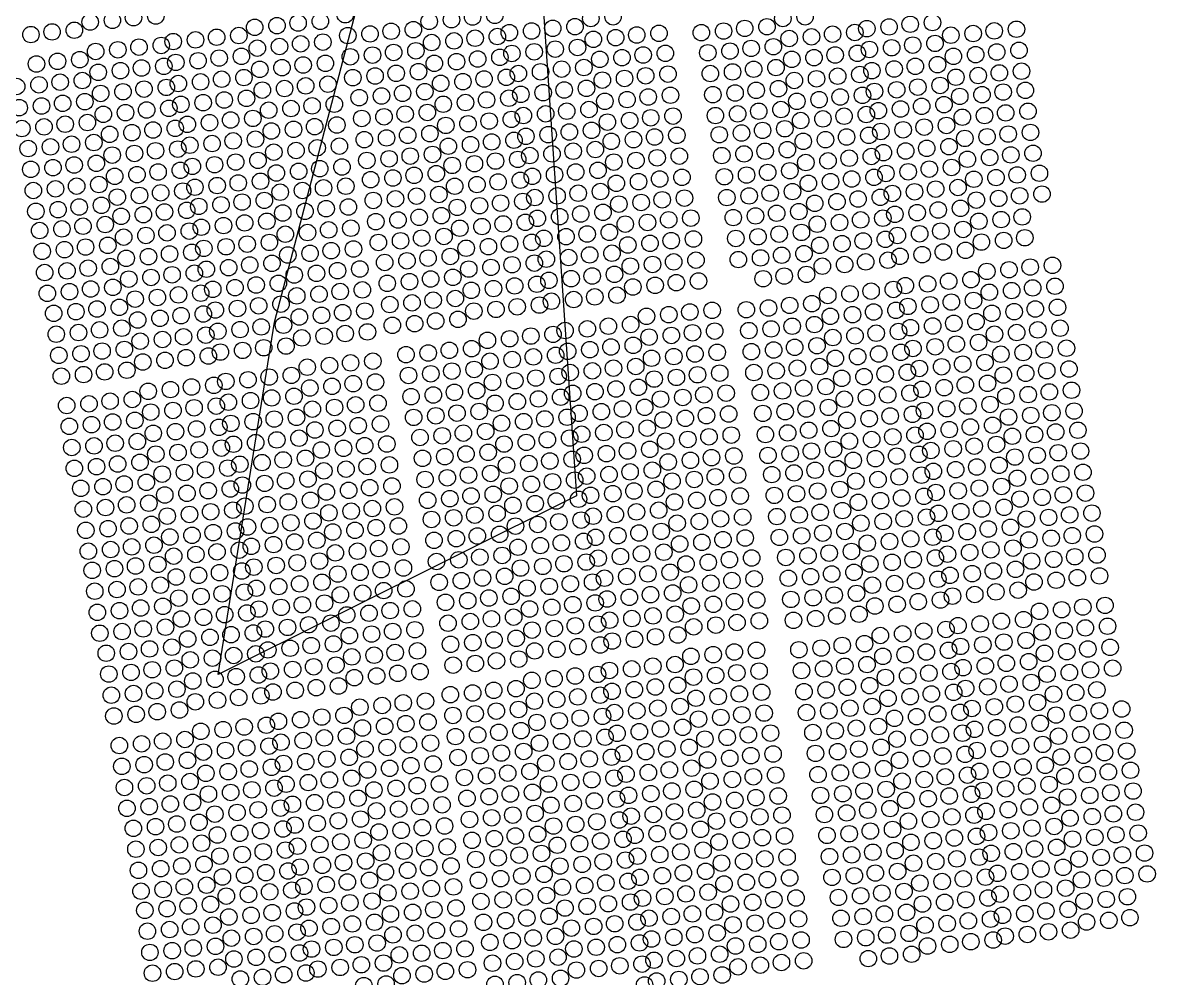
# Model space of a CAD drawing. Header units: inches. Extents: x -133 to 1452, y -237 to 1791.
# Drawn here: x 750.5 to 980.2, y 861.4 to 1055.4 of the extents above; entities that cross this region are included whole.
import ezdxf

# ---------------------------------------------------------------- set-up
doc = ezdxf.new("R2010")
doc.units = ezdxf.units.IN
doc.header["$MEASUREMENT"] = 0

msp = doc.modelspace()

# ---------------------------------------------------------------- linework, layer by layer
for p, q in [((801.54, 994.62), (848.19, 1172.99)), ((848.19, 1172.99), (862.84, 959.38)), ((790.15, 923.06), (801.54, 994.62)), ((862.84, 959.38), (790.15, 923.06))]:
    msp.add_line(p, q)
for centre in [(764.16, 1055.52), (768.67, 1055.86), (772.95, 1056.4), (777.47, 1056.74), (810.85, 1055.66), (815.9, 1056.99), (832.94, 1055.64), (837.46, 1055.98), (841.74, 1056.52), (846.25, 1056.86), (865.73, 1056.24), (870.24, 1056.58), (904.68, 1056.23), (909.19, 1056.57), (935.03, 1055.4), (756.43, 1053.51), (760.94, 1053.85), (797.54, 1054.44), (802.05, 1054.78), (806.34, 1055.32), (820.93, 1053.1), (825.21, 1053.64), (829.73, 1053.97), (849.2, 1053.36), (853.71, 1053.7), (858, 1054.24), (862.51, 1054.57), (879.55, 1053.23), (888.15, 1053.35), (892.66, 1053.68), (896.95, 1054.22), (901.46, 1054.56), (914.77, 1053.05), (919.28, 1053.39), (921.72, 1054.18), (926.23, 1054.52), (930.52, 1055.06), (943.28, 1053.18), (947.56, 1053.72), (952.07, 1054.05), (752.14, 1052.97), (778.58, 1050.76), (781.01, 1051.55), (785.53, 1051.89), (789.81, 1052.43), (794.32, 1052.77), (806.85, 1051.09), (811.37, 1051.43), (816.42, 1052.76), (833.45, 1051.35), (837.97, 1051.69), (842.25, 1052.23), (846.76, 1052.57), (866.24, 1052.01), (870.76, 1052.35), (875.04, 1052.89), (905.97, 1052.17), (910.49, 1052.51), (931.03, 1050.83), (935.55, 1051.17), (938.76, 1052.84), (765.27, 1049.54), (769.78, 1049.88), (774.06, 1050.42), (794.84, 1048.54), (798.06, 1050.21), (802.57, 1050.55), (816.93, 1048.46), (821.44, 1048.8), (825.72, 1049.34), (830.24, 1049.68), (849.72, 1049.13), (854.23, 1049.47), (858.51, 1050.01), (863.03, 1050.35), (876.34, 1048.83), (880.85, 1049.17), (889.45, 1049.28), (893.96, 1049.62), (898.24, 1050.16), (902.76, 1050.5), (915.29, 1048.82), (919.8, 1049.16), (922.24, 1049.95), (926.75, 1050.29), (939.28, 1048.54), (943.79, 1048.88), (948.07, 1049.42), (952.58, 1049.76), (753.26, 1047), (757.54, 1047.54), (762.05, 1047.87), (774.58, 1046.19), (779.1, 1046.53), (781.53, 1047.32), (786.05, 1047.66), (790.33, 1048.2), (803.08, 1046.25), (807.37, 1046.79), (811.88, 1047.13), (833.97, 1047.12), (838.49, 1047.46), (842.77, 1048), (847.28, 1048.34), (864.32, 1046.28), (867.54, 1047.95), (872.05, 1048.29), (903.28, 1046.27), (906.49, 1047.94), (911.01, 1048.28), (931.55, 1046.53), (936.06, 1046.87), (765.79, 1045.31), (770.3, 1045.65), (790.84, 1043.91), (795.35, 1044.24), (798.57, 1045.91), (817.45, 1044.23), (821.96, 1044.57), (826.24, 1045.11), (830.76, 1045.45), (844.07, 1043.94), (848.58, 1044.28), (851.02, 1045.07), (855.53, 1045.41), (859.81, 1045.95), (872.57, 1044.06), (876.85, 1044.6), (881.37, 1044.94), (889.97, 1045.06), (894.48, 1045.39), (898.76, 1045.93), (911.52, 1043.99), (915.8, 1044.52), (920.31, 1044.86), (922.75, 1045.65), (927.26, 1045.99), (939.79, 1044.31), (944.31, 1044.65), (948.59, 1045.19), (953.1, 1045.53), (749.26, 1042.43), (753.77, 1042.77), (758.06, 1043.31), (762.57, 1043.64), (775.09, 1041.9), (779.61, 1042.24), (782.04, 1043.03), (786.56, 1043.37), (799.09, 1041.69), (803.6, 1042.02), (807.88, 1042.56), (812.4, 1042.9), (835.27, 1043.06), (839.78, 1043.4), (860.33, 1041.72), (864.84, 1042.05), (868.06, 1043.72), (899.27, 1041.64), (903.79, 1041.98), (907, 1043.65), (927.78, 1041.76), (932.06, 1042.3), (936.58, 1042.64), (953.88, 1041.64), (763.08, 1039.35), (766.3, 1041.02), (770.81, 1041.36), (791.36, 1039.68), (795.87, 1040.02), (818.74, 1040.17), (823.26, 1040.51), (827.54, 1041.05), (832.05, 1041.39), (844.58, 1039.71), (849.1, 1040.05), (851.53, 1040.84), (856.05, 1041.18), (868.57, 1039.43), (873.08, 1039.77), (877.37, 1040.31), (881.88, 1040.65), (890.48, 1040.76), (894.99, 1041.1), (907.52, 1039.42), (912.03, 1039.76), (916.32, 1040.3), (920.83, 1040.63), (923.27, 1041.43), (940.57, 1040.42), (945.09, 1040.76), (949.37, 1041.3), (749.77, 1038.13), (754.29, 1038.47), (758.57, 1039.01), (771.33, 1037.13), (775.61, 1037.67), (780.13, 1038.01), (782.56, 1038.8), (787.08, 1039.14), (800.38, 1037.62), (804.9, 1037.96), (809.18, 1038.5), (813.69, 1038.84), (832.57, 1037.16), (835.79, 1038.83), (840.3, 1039.17), (860.84, 1037.42), (865.35, 1037.76), (899.79, 1037.41), (904.3, 1037.75), (924.05, 1037.53), (928.56, 1037.87), (932.84, 1038.41), (937.36, 1038.75), (949.89, 1037.07), (954.4, 1037.41), (759.09, 1034.78), (763.6, 1035.12), (766.82, 1036.79), (783.86, 1034.74), (788.37, 1035.08), (792.65, 1035.62), (797.17, 1035.95), (819.26, 1035.94), (823.77, 1036.28), (828.06, 1036.82), (840.81, 1034.87), (845.09, 1035.41), (849.61, 1035.75), (852.04, 1036.54), (856.56, 1036.88), (869.09, 1035.2), (873.6, 1035.54), (877.88, 1036.08), (882.4, 1036.42), (891, 1036.53), (895.51, 1036.87), (908.3, 1035.52), (912.81, 1035.86), (917.1, 1036.4), (921.61, 1036.74), (941.09, 1036.19), (945.6, 1036.53), (750.29, 1033.9), (754.8, 1034.24), (768.11, 1032.73), (772.63, 1033.07), (776.91, 1033.61), (781.42, 1033.95), (800.9, 1033.39), (805.42, 1033.73), (809.7, 1034.27), (814.21, 1034.61), (828.57, 1032.53), (833.08, 1032.86), (836.3, 1034.53), (857.08, 1032.65), (861.36, 1033.19), (865.87, 1033.53), (883.18, 1032.52), (891.78, 1032.64), (896.29, 1032.98), (900.57, 1033.52), (905.08, 1033.85), (922.13, 1032.51), (924.56, 1033.3), (929.08, 1033.64), (933.36, 1034.18), (937.87, 1034.52), (950.4, 1032.77), (954.91, 1033.11), (756.1, 1030.18), (760.38, 1030.72), (764.9, 1031.06), (784.38, 1030.51), (788.89, 1030.85), (793.17, 1031.39), (797.69, 1031.73), (814.72, 1030.32), (819.77, 1031.65), (824.29, 1031.99), (836.82, 1030.3), (841.33, 1030.64), (845.61, 1031.18), (850.13, 1031.52), (852.56, 1032.31), (869.87, 1031.31), (874.38, 1031.64), (878.66, 1032.18), (908.82, 1031.29), (913.33, 1031.63), (917.61, 1032.17), (938.38, 1030.22), (941.6, 1031.89), (946.11, 1032.23), (751.59, 1029.84), (768.63, 1028.5), (773.14, 1028.84), (777.43, 1029.38), (781.94, 1029.72), (801.41, 1029.1), (805.93, 1029.44), (810.21, 1029.98), (829.09, 1028.3), (833.6, 1028.64), (853.34, 1028.42), (857.85, 1028.76), (862.14, 1029.3), (866.65, 1029.64), (879.18, 1027.96), (883.69, 1028.29), (892.29, 1028.41), (896.81, 1028.75), (901.09, 1029.29), (905.6, 1029.62), (918.13, 1027.88), (922.64, 1028.22), (925.08, 1029.01), (929.59, 1029.35), (933.87, 1029.89), (946.63, 1028), (950.92, 1028.54), (955.43, 1028.88), (752.11, 1025.61), (756.62, 1025.95), (760.9, 1026.49), (765.41, 1026.83), (784.89, 1026.21), (789.4, 1026.55), (793.68, 1027.09), (798.2, 1027.43), (810.73, 1025.75), (815.24, 1026.09), (820.29, 1027.42), (824.8, 1027.76), (837.6, 1026.41), (842.11, 1026.75), (846.39, 1027.29), (850.9, 1027.63), (870.39, 1027.08), (874.9, 1027.42), (909.33, 1027), (913.84, 1027.34), (934.39, 1025.66), (938.9, 1026), (942.12, 1027.66), (769.14, 1024.2), (773.66, 1024.54), (777.94, 1025.08), (782.45, 1025.42), (798.72, 1023.2), (801.93, 1024.87), (806.45, 1025.21), (821.07, 1023.52), (825.58, 1023.86), (829.87, 1024.4), (834.38, 1024.74), (851.42, 1023.4), (853.86, 1024.19), (858.37, 1024.53), (862.66, 1025.07), (867.17, 1025.41), (879.69, 1023.66), (884.21, 1024), (892.8, 1024.11), (897.32, 1024.45), (901.6, 1024.99), (906.11, 1025.33), (918.64, 1023.65), (923.16, 1023.99), (925.59, 1024.78), (930.11, 1025.12), (943.42, 1023.6), (947.93, 1023.94), (952.21, 1024.48), (956.73, 1024.82), (752.62, 1021.32), (757.13, 1021.66), (761.41, 1022.2), (765.93, 1022.53), (782.97, 1021.19), (785.41, 1021.98), (789.92, 1022.32), (794.2, 1022.86), (802.71, 1020.98), (807.22, 1021.32), (811.51, 1021.85), (816.02, 1022.19), (838.11, 1022.18), (842.63, 1022.52), (846.91, 1023.06), (867.68, 1021.11), (870.9, 1022.78), (875.41, 1023.12), (906.63, 1021.1), (909.85, 1022.77), (914.36, 1023.11), (931.4, 1021.06), (935.69, 1021.6), (940.2, 1021.93), (769.66, 1019.98), (774.17, 1020.31), (778.46, 1020.85), (794.98, 1018.97), (799.49, 1019.31), (821.59, 1019.3), (826.1, 1019.63), (830.38, 1020.17), (834.9, 1020.51), (847.42, 1018.76), (851.93, 1019.1), (854.37, 1019.89), (858.88, 1020.23), (863.17, 1020.77), (875.93, 1018.89), (880.21, 1019.43), (884.72, 1019.77), (893.32, 1019.88), (897.84, 1020.22), (902.12, 1020.76), (911.15, 1018.71), (915.66, 1019.05), (919.94, 1019.59), (924.45, 1019.93), (926.89, 1020.72), (943.93, 1019.37), (948.45, 1019.71), (952.73, 1020.25), (957.24, 1020.59), (753.14, 1017.09), (757.65, 1017.43), (761.93, 1017.97), (766.44, 1018.31), (774.95, 1016.42), (779.24, 1016.96), (783.75, 1017.3), (786.19, 1018.09), (790.7, 1018.43), (803.23, 1016.75), (807.74, 1017.09), (812.03, 1017.63), (816.54, 1017.96), (838.63, 1017.89), (843.14, 1018.23), (863.68, 1016.54), (868.2, 1016.88), (871.42, 1018.55), (903.42, 1016.7), (907.93, 1017.04), (927.41, 1016.49), (931.92, 1016.83), (936.2, 1017.37), (940.72, 1017.7), (762.71, 1014.07), (767.22, 1014.41), (770.44, 1016.08), (791.22, 1014.2), (795.5, 1014.74), (800.01, 1015.08), (822.1, 1015), (826.61, 1015.34), (830.9, 1015.88), (835.41, 1016.22), (843.66, 1014), (847.94, 1014.54), (852.45, 1014.87), (854.89, 1015.67), (859.4, 1016), (872.71, 1014.49), (877.22, 1014.83), (881.51, 1015.37), (886.02, 1015.71), (894.62, 1015.82), (899.13, 1016.16), (911.66, 1014.48), (916.18, 1014.82), (920.46, 1015.36), (924.97, 1015.7), (944.45, 1015.08), (948.96, 1015.42), (953.24, 1015.96), (753.91, 1013.19), (758.43, 1013.53), (770.96, 1011.85), (775.47, 1012.19), (779.75, 1012.73), (784.27, 1013.07), (786.7, 1013.86), (803.74, 1012.45), (808.25, 1012.79), (812.54, 1013.33), (817.05, 1013.67), (835.93, 1011.99), (839.14, 1013.66), (860.7, 1011.94), (864.98, 1012.48), (869.49, 1012.82), (899.65, 1011.93), (903.93, 1012.47), (908.45, 1012.81), (927.92, 1012.19), (932.43, 1012.53), (936.72, 1013.07), (941.23, 1013.41), (953.76, 1011.73), (763.23, 1009.84), (767.74, 1010.18), (787.22, 1009.57), (791.73, 1009.9), (796.01, 1010.44), (800.52, 1010.78), (817.57, 1009.44), (822.62, 1010.77), (827.13, 1011.11), (831.41, 1011.65), (840.44, 1009.6), (844.95, 1009.93), (849.24, 1010.47), (853.75, 1010.81), (856.19, 1011.6), (873.23, 1010.26), (877.74, 1010.6), (882.03, 1011.14), (886.54, 1011.48), (895.14, 1011.59), (912.18, 1010.18), (916.69, 1010.52), (920.97, 1011.06), (925.48, 1011.4), (944.96, 1010.85), (949.48, 1011.19), (754.43, 1008.97), (758.95, 1009.3), (771.47, 1007.56), (775.98, 1007.9), (780.27, 1008.44), (784.78, 1008.77), (804.26, 1008.22), (808.77, 1008.56), (813.05, 1009.1), (832.71, 1007.59), (837.22, 1007.93), (856.7, 1007.38), (861.22, 1007.71), (865.5, 1008.25), (870.01, 1008.59), (887.05, 1007.18), (895.65, 1007.3), (900.16, 1007.64), (904.45, 1008.18), (908.96, 1008.51), (926, 1007.17), (928.44, 1007.96), (932.95, 1008.3), (937.23, 1008.84), (941.75, 1009.18), (759.46, 1005.01), (763.74, 1005.55), (768.25, 1005.89), (787.73, 1005.34), (792.25, 1005.67), (796.53, 1006.21), (801.04, 1006.55), (814.35, 1005.04), (818.86, 1005.38), (823.91, 1006.71), (828.43, 1007.05), (840.96, 1005.37), (845.47, 1005.71), (849.75, 1006.25), (854.27, 1006.58), (873.74, 1005.97), (878.25, 1006.31), (882.54, 1006.84), (912.69, 1005.96), (917.21, 1006.29), (921.49, 1006.83), (946.06, 1004.9), (950.57, 1005.24), (954.86, 1005.78), (959.37, 1006.12), (754.94, 1004.67), (771.99, 1003.33), (776.5, 1003.67), (780.78, 1004.21), (785.3, 1004.54), (802.34, 1002.49), (805.56, 1004.16), (810.07, 1004.5), (828.95, 1002.82), (833.23, 1003.36), (837.74, 1003.7), (857.22, 1003.08), (861.73, 1003.42), (866.01, 1003.96), (870.52, 1004.3), (883.06, 1002.62), (887.57, 1002.95), (900.68, 1003.41), (904.96, 1003.95), (909.48, 1004.29), (938.33, 1002.9), (942.84, 1003.23), (755.46, 1000.44), (759.97, 1000.78), (764.26, 1001.32), (768.77, 1001.66), (786.59, 1000.48), (789.03, 1001.27), (793.54, 1001.61), (797.83, 1002.15), (810.59, 1000.27), (814.87, 1000.81), (819.38, 1001.15), (824.43, 1002.48), (841.47, 1001.07), (845.98, 1001.41), (850.27, 1001.95), (854.78, 1002.29), (874.26, 1001.74), (878.77, 1002.08), (918.3, 1000.35), (922.58, 1000.89), (927.1, 1001.23), (929.53, 1002.02), (934.05, 1002.36), (946.58, 1000.67), (951.09, 1001.01), (955.37, 1001.55), (959.89, 1001.89), (773.28, 999.27), (777.8, 999.61), (782.08, 1000.14), (798.34, 997.92), (802.86, 998.26), (806.07, 999.93), (824.94, 998.18), (829.46, 998.52), (833.74, 999.06), (838.25, 999.4), (855.3, 998.06), (857.73, 998.85), (862.25, 999.19), (866.53, 999.73), (871.04, 1000.07), (906.06, 998), (910.57, 998.34), (913.79, 1000.01), (934.57, 998.13), (938.85, 998.67), (943.36, 999), (756.76, 996.38), (761.27, 996.72), (765.55, 997.26), (770.07, 997.6), (782.6, 995.92), (787.11, 996.25), (789.55, 997.05), (794.06, 997.38), (806.59, 995.64), (811.1, 995.98), (815.38, 996.52), (819.89, 996.85), (841.99, 996.84), (846.5, 997.18), (850.78, 997.72), (877.02, 995.79), (881.54, 996.13), (885.82, 996.67), (890.33, 997.01), (897.26, 997.12), (901.78, 997.46), (914.31, 995.78), (918.82, 996.12), (923.1, 996.66), (927.62, 997), (930.05, 997.79), (947.09, 996.38), (951.6, 996.72), (955.89, 997.26), (960.4, 997.6), (770.59, 993.37), (773.8, 995.04), (778.32, 995.38), (798.86, 993.63), (803.37, 993.97), (825.46, 993.96), (829.98, 994.29), (834.26, 994.83), (838.77, 995.17), (869.29, 993.78), (873.81, 994.12), (906.58, 993.77), (911.09, 994.11), (930.56, 993.49), (935.08, 993.83), (939.36, 994.37), (943.87, 994.71), (960.92, 993.37), (757.28, 992.15), (761.79, 992.49), (766.07, 993.03), (778.83, 991.08), (783.11, 991.62), (787.62, 991.96), (790.06, 992.75), (794.57, 993.09), (807.1, 991.41), (811.62, 991.75), (815.9, 992.29), (820.41, 992.62), (849.27, 991.23), (853.55, 991.77), (858.06, 992.11), (860.5, 992.9), (865.01, 993.24), (877.54, 991.56), (882.06, 991.9), (886.34, 992.44), (890.85, 992.78), (897.78, 992.89), (902.29, 993.23), (914.82, 991.48), (919.33, 991.82), (923.61, 992.36), (928.13, 992.7), (947.61, 992.15), (952.12, 992.49), (956.4, 993.03), (766.58, 988.73), (771.1, 989.07), (774.31, 990.74), (795.09, 988.86), (799.37, 989.4), (803.89, 989.74), (837.02, 988.89), (841.54, 989.23), (844.75, 990.9), (865.53, 989.01), (869.81, 989.55), (874.33, 989.89), (902.81, 988.94), (907.09, 989.48), (911.6, 989.81), (931.08, 989.26), (935.59, 989.6), (939.88, 990.14), (944.39, 990.48), (957.7, 988.97), (962.21, 989.31), (757.79, 987.86), (762.3, 988.19), (774.83, 986.51), (779.34, 986.85), (783.63, 987.39), (788.14, 987.73), (790.58, 988.52), (821.51, 986.68), (828.23, 988.01), (832.74, 988.35), (845.27, 986.67), (849.78, 987.01), (854.07, 987.55), (858.58, 987.88), (861.02, 988.68), (878.05, 987.27), (882.57, 987.61), (886.85, 988.14), (891.36, 988.48), (898.29, 988.6), (915.34, 987.25), (919.85, 987.59), (924.13, 988.13), (928.64, 988.47), (945.69, 986.42), (948.9, 988.09), (953.42, 988.43), (767.1, 984.5), (771.61, 984.84), (808.2, 985.46), (812.71, 985.8), (816.99, 986.34), (833.26, 984.12), (837.54, 984.66), (842.05, 985), (861.53, 984.38), (866.04, 984.72), (870.32, 985.26), (874.84, 985.6), (891.88, 984.25), (898.81, 984.37), (903.32, 984.71), (907.61, 985.25), (912.12, 985.59), (929.94, 984.41), (932.38, 985.2), (936.89, 985.54), (941.17, 986.08), (953.94, 984.2), (958.22, 984.74), (962.73, 985.08), (758.31, 983.63), (762.82, 983.96), (791.67, 982.57), (796.19, 982.91), (800.47, 983.45), (804.98, 983.79), (817.51, 982.11), (822.03, 982.45), (828.75, 983.78), (845.78, 982.37), (850.3, 982.71), (854.58, 983.25), (859.09, 983.59), (878.57, 983.04), (883.09, 983.38), (887.37, 983.92), (916.63, 983.19), (921.15, 983.53), (925.43, 984.07), (941.69, 981.85), (946.21, 982.19), (949.42, 983.86), (775.93, 980.57), (780.44, 980.91), (784.72, 981.44), (789.24, 981.78), (805.5, 979.56), (808.72, 981.23), (813.23, 981.57), (833.77, 979.82), (838.05, 980.36), (842.57, 980.7), (862.05, 980.15), (866.56, 980.49), (870.84, 981.03), (875.36, 981.37), (888.66, 979.85), (893.18, 980.19), (900.11, 980.31), (904.62, 980.65), (908.9, 981.19), (913.42, 981.52), (925.95, 979.84), (930.46, 980.18), (932.9, 980.97), (937.41, 981.31), (949.93, 979.56), (954.45, 979.9), (958.73, 980.44), (963.24, 980.78), (759.4, 977.68), (763.91, 978.02), (768.2, 978.56), (772.71, 978.9), (785.24, 977.22), (789.75, 977.55), (792.19, 978.35), (796.7, 978.68), (800.99, 979.22), (813.74, 977.28), (818.02, 977.82), (822.54, 978.15), (829.26, 979.48), (846.3, 978.14), (850.81, 978.48), (855.1, 979.02), (859.61, 979.36), (876.65, 977.31), (879.87, 978.98), (884.38, 979.31), (913.93, 977.29), (917.15, 978.96), (921.66, 979.3), (942.2, 977.56), (946.72, 977.89), (776.45, 976.34), (780.96, 976.68), (801.5, 974.93), (806.01, 975.27), (809.23, 976.94), (829.78, 975.26), (834.29, 975.59), (838.57, 976.13), (843.08, 976.47), (856.39, 974.96), (860.91, 975.3), (863.34, 976.09), (867.86, 976.43), (872.14, 976.97), (884.9, 975.09), (889.18, 975.63), (893.7, 975.96), (900.63, 976.08), (905.14, 976.42), (909.42, 976.96), (922.18, 975.01), (926.46, 975.55), (930.97, 975.89), (933.41, 976.68), (937.92, 977.02), (950.45, 975.33), (954.97, 975.67), (959.25, 976.21), (963.76, 976.55), (759.92, 973.45), (764.43, 973.79), (768.72, 974.33), (773.23, 974.67), (785.75, 972.92), (790.27, 973.26), (792.7, 974.05), (797.22, 974.39), (809.75, 972.71), (814.26, 973.05), (818.54, 973.59), (823.06, 973.92), (847.6, 974.08), (852.11, 974.42), (872.66, 972.74), (877.17, 973.08), (880.39, 974.75), (909.93, 972.66), (914.45, 973), (917.66, 974.67), (938.44, 972.79), (942.72, 973.33), (947.24, 973.67), (964.54, 972.66), (773.74, 970.37), (776.96, 972.04), (781.47, 972.38), (802.02, 970.7), (806.53, 971.04), (831.07, 971.19), (835.58, 971.53), (839.87, 972.07), (844.38, 972.41), (856.91, 970.73), (861.42, 971.07), (863.86, 971.86), (868.37, 972.2), (880.9, 970.45), (885.41, 970.79), (889.69, 971.33), (894.21, 971.67), (901.14, 971.78), (905.65, 972.12), (918.18, 970.44), (922.69, 970.78), (926.98, 971.32), (931.49, 971.66), (933.93, 972.45), (951.23, 971.44), (955.74, 971.78), (960.03, 972.32), (760.43, 969.16), (764.94, 969.49), (769.23, 970.03), (781.99, 968.15), (786.27, 968.69), (790.78, 969.03), (793.22, 969.82), (797.73, 970.16), (811.04, 968.65), (815.56, 968.99), (819.84, 969.52), (824.35, 969.86), (844.9, 968.18), (848.12, 969.85), (852.63, 970.19), (873.17, 968.44), (877.68, 968.78), (910.45, 968.43), (914.96, 968.77), (934.71, 968.55), (939.22, 968.89), (943.5, 969.43), (948.01, 969.77), (960.54, 968.09), (965.06, 968.43), (769.75, 965.8), (774.26, 966.14), (777.48, 967.81), (794.52, 965.76), (799.03, 966.1), (803.31, 966.64), (807.83, 966.98), (831.59, 966.97), (836.1, 967.3), (840.39, 967.84), (853.14, 965.9), (857.42, 966.43), (861.94, 966.77), (864.37, 967.56), (868.89, 967.9), (881.42, 966.22), (885.93, 966.56), (890.21, 967.1), (894.73, 967.44), (901.66, 967.55), (906.17, 967.89), (918.96, 966.55), (923.47, 966.89), (927.76, 967.42), (932.27, 967.76), (951.75, 967.21), (956.26, 967.55), (760.95, 964.93), (765.46, 965.26), (778.77, 963.75), (783.29, 964.09), (787.57, 964.63), (792.08, 964.97), (811.56, 964.42), (816.07, 964.76), (820.36, 965.3), (824.87, 965.63), (840.9, 963.55), (845.41, 963.89), (848.63, 965.56), (869.4, 963.67), (873.69, 964.21), (878.2, 964.55), (895.5, 963.55), (902.43, 963.66), (906.95, 964), (911.23, 964.54), (915.74, 964.88), (932.79, 963.53), (935.22, 964.33), (939.74, 964.66), (944.02, 965.2), (948.53, 965.54), (961.06, 963.8), (965.57, 964.13), (766.76, 961.2), (771.04, 961.74), (775.56, 962.08), (795.04, 961.53), (799.55, 961.87), (803.83, 962.41), (808.34, 962.75), (825.38, 961.34), (832.1, 962.67), (836.61, 963.01), (849.15, 961.33), (853.66, 961.67), (857.94, 962.21), (862.45, 962.54), (864.89, 963.34), (882.2, 962.33), (886.71, 962.67), (890.99, 963.21), (919.48, 962.32), (923.99, 962.66), (928.27, 963.2), (949.04, 961.25), (952.26, 962.92), (956.77, 963.26), (762.25, 960.86), (779.29, 959.52), (783.8, 959.86), (788.09, 960.4), (792.6, 960.74), (812.07, 960.12), (816.59, 960.46), (820.87, 961), (841.42, 959.32), (845.93, 959.66), (865.67, 959.44), (870.18, 959.78), (874.47, 960.32), (878.98, 960.66), (891.51, 958.98), (896.02, 959.32), (902.95, 959.43), (907.46, 959.77), (911.75, 960.31), (916.26, 960.65), (928.79, 958.9), (933.3, 959.24), (935.74, 960.03), (940.25, 960.37), (944.53, 960.91), (957.29, 959.03), (961.57, 959.57), (966.09, 959.9), (762.76, 956.64), (767.28, 956.97), (771.56, 957.51), (776.07, 957.85), (795.55, 957.24), (800.06, 957.57), (804.34, 958.11), (808.86, 958.45), (821.39, 956.77), (825.9, 957.11), (832.62, 958.44), (837.13, 958.78), (849.92, 957.43), (854.44, 957.77), (858.72, 958.31), (863.23, 958.65), (882.71, 958.1), (887.23, 958.44), (919.99, 958.02), (924.5, 958.36), (945.05, 956.68), (949.56, 957.02), (952.78, 958.69), (779.8, 955.23), (784.31, 955.57), (788.6, 956.11), (793.11, 956.44), (812.59, 955.89), (817.1, 956.23), (833.4, 954.55), (837.91, 954.89), (842.19, 955.43), (846.71, 955.76), (863.75, 954.42), (866.19, 955.21), (870.7, 955.55), (874.98, 956.09), (879.5, 956.43), (892.02, 954.68), (896.53, 955.02), (903.46, 955.14), (907.98, 955.47), (912.26, 956.01), (916.77, 956.35), (929.3, 954.67), (933.82, 955.01), (936.25, 955.8), (940.77, 956.14), (954.08, 954.63), (958.59, 954.97), (962.87, 955.5), (967.38, 955.84), (763.28, 952.34), (767.79, 952.68), (772.07, 953.22), (776.58, 953.56), (793.63, 952.21), (796.07, 953.01), (800.58, 953.34), (804.86, 953.88), (809.37, 954.22), (813.37, 952), (817.88, 952.34), (822.17, 952.88), (826.68, 953.22), (850.44, 953.2), (854.96, 953.54), (859.24, 954.08), (880.01, 952.13), (883.23, 953.8), (887.74, 954.14), (917.29, 952.12), (920.51, 953.79), (925.02, 954.13), (942.06, 952.08), (946.35, 952.62), (950.86, 952.96), (780.32, 951), (784.83, 951.34), (789.12, 951.88), (805.64, 949.99), (810.15, 950.33), (833.92, 950.32), (838.43, 950.66), (842.71, 951.2), (847.23, 951.53), (859.75, 949.79), (864.26, 950.13), (866.7, 950.92), (871.21, 951.26), (875.5, 951.8), (888.26, 949.91), (892.54, 950.45), (897.05, 950.79), (903.98, 950.91), (908.49, 951.24), (912.78, 951.78), (921.8, 949.73), (926.32, 950.07), (930.6, 950.61), (935.11, 950.95), (937.55, 951.74), (954.59, 950.4), (959.11, 950.74), (963.39, 951.28), (967.9, 951.61), (763.79, 948.11), (768.31, 948.45), (772.59, 948.99), (777.1, 949.33), (785.61, 947.44), (789.89, 947.98), (794.41, 948.32), (796.84, 949.11), (801.36, 949.45), (813.89, 947.77), (818.4, 948.11), (822.68, 948.65), (827.2, 948.99), (850.95, 948.91), (855.47, 949.25), (876.01, 947.57), (880.53, 947.91), (883.74, 949.58), (914.07, 947.72), (918.59, 948.06), (938.07, 947.51), (942.58, 947.85), (946.86, 948.39), (951.38, 948.73), (773.37, 945.1), (777.88, 945.43), (781.1, 947.1), (801.88, 945.22), (806.16, 945.76), (810.67, 946.1), (834.43, 946.02), (838.94, 946.36), (843.22, 946.9), (847.74, 947.24), (860.27, 945.56), (864.78, 945.9), (867.22, 946.69), (871.73, 947.03), (885.04, 945.51), (889.55, 945.85), (893.84, 946.39), (898.35, 946.73), (905.28, 946.84), (909.79, 947.18), (922.32, 945.5), (926.84, 945.84), (931.12, 946.38), (935.63, 946.72), (955.11, 946.1), (959.62, 946.44), (963.9, 946.98), (968.41, 947.32), (764.57, 944.22), (769.09, 944.56), (781.62, 942.87), (786.13, 943.21), (790.41, 943.75), (794.93, 944.09), (797.36, 944.88), (814.4, 943.47), (818.91, 943.81), (823.2, 944.35), (827.71, 944.69), (848.25, 943.01), (851.47, 944.68), (855.98, 945.02), (873.03, 942.97), (877.31, 943.51), (881.82, 943.84), (910.31, 942.95), (914.59, 943.49), (919.11, 943.83), (938.58, 943.22), (943.09, 943.55), (947.38, 944.09), (951.89, 944.43), (964.42, 942.75), (968.93, 943.09), (773.89, 940.87), (778.4, 941.21), (797.87, 940.59), (802.39, 940.93), (806.67, 941.47), (811.18, 941.81), (828.23, 940.46), (834.95, 941.79), (839.46, 942.13), (843.74, 942.67), (852.77, 940.62), (857.28, 940.96), (861.56, 941.5), (866.08, 941.84), (868.51, 942.63), (885.56, 941.28), (890.07, 941.62), (894.35, 942.16), (898.87, 942.5), (905.8, 942.62), (922.83, 941.21), (927.35, 941.55), (931.63, 942.09), (936.14, 942.42), (955.62, 941.87), (960.14, 942.21), (765.09, 939.99), (769.6, 940.33), (782.13, 938.58), (786.64, 938.92), (790.92, 939.46), (795.44, 939.8), (814.92, 939.25), (819.43, 939.58), (823.71, 940.12), (845.04, 938.61), (849.55, 938.95), (869.03, 938.4), (873.55, 938.74), (877.83, 939.28), (882.34, 939.62), (899.38, 938.21), (906.31, 938.32), (910.82, 938.66), (915.1, 939.2), (919.62, 939.54), (936.66, 938.19), (939.1, 938.99), (943.61, 939.32), (947.89, 939.86), (952.41, 940.2), (770.12, 936.03), (774.4, 936.57), (778.91, 936.91), (798.39, 936.36), (802.9, 936.7), (807.19, 937.24), (811.7, 937.58), (825.01, 936.06), (829.52, 936.4), (836.24, 937.73), (840.76, 938.07), (853.29, 936.39), (857.8, 936.73), (862.08, 937.27), (866.6, 937.61), (886.07, 936.99), (890.58, 937.33), (894.87, 937.87), (923.35, 936.98), (927.86, 937.32), (932.15, 937.86), (956.74, 935.9), (961.25, 936.23), (965.53, 936.77), (970.04, 937.11), (765.6, 935.69), (782.65, 934.35), (787.16, 934.69), (791.44, 935.23), (795.95, 935.57), (816.21, 935.18), (820.73, 935.52), (841.27, 933.84), (845.56, 934.38), (850.07, 934.72), (869.54, 934.1), (874.06, 934.44), (878.34, 934.98), (882.85, 935.32), (895.38, 933.64), (899.9, 933.98), (906.83, 934.09), (911.34, 934.43), (915.62, 934.97), (920.13, 935.31), (949.01, 933.89), (953.52, 934.23), (766.12, 931.46), (770.63, 931.8), (774.92, 932.34), (779.43, 932.68), (797.25, 931.51), (799.69, 932.3), (804.2, 932.64), (808.48, 933.18), (813, 933.51), (821.25, 931.29), (825.53, 931.83), (830.04, 932.17), (836.76, 933.5), (853.8, 932.09), (858.31, 932.43), (862.59, 932.97), (867.11, 933.31), (886.59, 932.76), (891.1, 933.1), (928.98, 931.34), (933.26, 931.88), (937.77, 932.22), (940.21, 933.01), (944.72, 933.35), (957.25, 931.67), (961.77, 932), (966.05, 932.54), (970.56, 932.88), (783.94, 930.29), (788.46, 930.63), (792.74, 931.17), (813.52, 929.29), (816.73, 930.96), (837.27, 929.21), (841.79, 929.55), (846.07, 930.09), (850.58, 930.42), (867.63, 929.08), (870.06, 929.87), (874.58, 930.21), (878.86, 930.75), (883.37, 931.09), (916.73, 928.99), (921.25, 929.33), (924.46, 931), (945.24, 929.12), (949.52, 929.66), (954.04, 930), (767.42, 927.4), (771.93, 927.74), (776.21, 928.28), (780.73, 928.62), (793.26, 926.94), (797.77, 927.28), (800.21, 928.07), (804.72, 928.41), (809, 928.95), (817.24, 926.66), (821.76, 927), (826.04, 927.54), (830.55, 927.88), (854.32, 927.87), (858.83, 928.2), (863.11, 928.74), (886.03, 926.78), (890.54, 927.12), (894.83, 927.66), (899.34, 928), (907.94, 928.11), (912.45, 928.45), (924.98, 926.77), (929.49, 927.11), (933.78, 927.65), (938.29, 927.99), (940.73, 928.78), (957.76, 927.37), (962.28, 927.71), (966.56, 928.25), (971.07, 928.59), (781.24, 924.39), (784.46, 926.06), (788.97, 926.4), (809.51, 924.65), (814.03, 924.99), (837.79, 924.98), (842.3, 925.32), (846.59, 925.86), (851.1, 926.2), (878.3, 924.77), (882.81, 925.11), (917.25, 924.76), (921.76, 925.1), (941.24, 924.48), (945.75, 924.82), (950.03, 925.36), (954.55, 925.7), (767.94, 923.17), (772.45, 923.51), (776.73, 924.05), (789.49, 922.1), (793.77, 922.64), (798.28, 922.98), (800.72, 923.77), (805.23, 924.11), (817.76, 922.43), (822.28, 922.77), (826.56, 923.31), (831.07, 923.65), (858.27, 922.23), (862.55, 922.77), (867.07, 923.1), (869.5, 923.9), (874.02, 924.23), (886.55, 922.55), (891.06, 922.89), (895.34, 923.43), (899.86, 923.77), (908.46, 923.88), (912.97, 924.22), (925.49, 922.48), (930.01, 922.81), (934.29, 923.35), (938.8, 923.69), (958.28, 923.14), (962.8, 923.48), (967.08, 924.02), (971.59, 924.36), (781.76, 920.1), (784.97, 921.76), (805.75, 919.88), (810.03, 920.42), (814.55, 920.76), (846.03, 919.88), (850.54, 920.22), (853.76, 921.89), (874.54, 920.01), (878.82, 920.55), (883.33, 920.88), (913.48, 919.93), (917.76, 920.47), (922.28, 920.81), (941.76, 920.25), (946.27, 920.59), (950.55, 921.13), (955.07, 921.47), (968.38, 919.96), (768.45, 918.88), (772.96, 919.22), (777.24, 919.76), (785.49, 917.54), (790, 917.87), (794.29, 918.41), (798.8, 918.75), (801.24, 919.54), (832.18, 917.67), (837.23, 919), (841.75, 919.34), (854.28, 917.66), (858.79, 918), (863.07, 918.54), (867.59, 918.88), (870.02, 919.67), (887.06, 918.26), (891.57, 918.6), (895.86, 919.14), (900.37, 919.48), (908.97, 919.59), (926.01, 918.25), (930.52, 918.59), (934.81, 919.12), (939.32, 919.46), (959.58, 919.08), (964.09, 919.42), (777.76, 915.53), (782.27, 915.87), (818.87, 916.45), (823.39, 916.79), (827.67, 917.33), (846.55, 915.65), (851.06, 915.99), (870.53, 915.37), (875.05, 915.71), (879.33, 916.25), (883.84, 916.59), (900.89, 915.25), (909.49, 915.36), (914, 915.7), (918.28, 916.24), (922.79, 916.58), (940.62, 915.4), (943.05, 916.19), (947.57, 916.53), (951.85, 917.07), (956.36, 917.41), (964.61, 915.19), (968.89, 915.73), (973.41, 916.07), (768.97, 914.65), (773.48, 914.99), (802.35, 913.57), (806.86, 913.91), (811.14, 914.44), (815.66, 914.78), (828.19, 913.1), (832.7, 913.44), (837.75, 914.77), (842.26, 915.11), (854.79, 913.36), (859.3, 913.7), (863.58, 914.24), (868.1, 914.58), (887.58, 914.03), (892.09, 914.37), (896.37, 914.91), (927.31, 914.19), (931.82, 914.52), (936.1, 915.06), (956.88, 913.18), (960.1, 914.85), (786.6, 911.56), (791.12, 911.9), (795.4, 912.44), (799.91, 912.78), (819.39, 912.22), (823.9, 912.56), (842.78, 910.82), (847.06, 911.35), (851.57, 911.69), (871.05, 911.14), (875.56, 911.48), (879.85, 912.02), (884.36, 912.36), (897.67, 910.85), (902.18, 911.18), (910.78, 911.3), (915.3, 911.64), (919.58, 912.18), (924.09, 912.52), (936.62, 910.83), (941.13, 911.17), (943.57, 911.96), (948.08, 912.3), (952.37, 912.84), (965.12, 910.89), (969.41, 911.43), (973.92, 911.77), (770.08, 908.67), (774.59, 909.01), (778.87, 909.55), (783.39, 909.89), (800.43, 908.55), (802.87, 909.34), (807.38, 909.68), (811.66, 910.22), (816.17, 910.55), (828.7, 908.81), (833.21, 909.15), (838.26, 910.48), (855.31, 909.13), (859.82, 909.47), (864.1, 910.01), (868.61, 910.35), (885.66, 908.3), (888.87, 909.97), (893.39, 910.31), (924.61, 908.29), (927.83, 909.96), (932.34, 910.29), (952.88, 908.55), (957.39, 908.89), (960.61, 910.56), (787.12, 907.33), (791.63, 907.67), (795.92, 908.21), (816.69, 906.26), (819.9, 907.93), (824.42, 908.27), (838.78, 906.25), (843.29, 906.59), (847.58, 907.13), (852.09, 907.46), (869.91, 906.29), (872.35, 907.08), (876.86, 907.42), (881.14, 907.96), (893.91, 906.08), (898.19, 906.62), (902.7, 906.96), (911.3, 907.07), (915.81, 907.41), (920.1, 907.95), (932.85, 906), (937.13, 906.54), (941.65, 906.88), (944.08, 907.67), (948.6, 908.01), (961.13, 906.33), (965.64, 906.67), (969.92, 907.21), (974.44, 907.54), (770.59, 904.44), (775.11, 904.78), (779.39, 905.32), (783.9, 905.66), (796.43, 903.91), (800.94, 904.25), (803.38, 905.04), (807.89, 905.38), (812.17, 905.92), (820.42, 903.7), (824.93, 904.04), (829.22, 904.58), (833.73, 904.92), (856.6, 905.07), (861.12, 905.41), (865.4, 905.95), (881.66, 903.73), (886.18, 904.07), (889.39, 905.74), (925.12, 903.99), (928.34, 905.66), (949.11, 903.78), (953.4, 904.32), (957.91, 904.66), (787.63, 903.03), (792.15, 903.37), (812.69, 901.69), (817.2, 902.03), (840.08, 902.19), (844.59, 902.52), (848.87, 903.06), (853.39, 903.4), (865.92, 901.72), (870.43, 902.06), (872.87, 902.85), (877.38, 903.19), (889.9, 901.44), (894.42, 901.78), (898.7, 902.32), (903.21, 902.66), (911.81, 902.77), (916.33, 903.11), (920.61, 903.65), (928.86, 901.43), (933.37, 901.77), (937.65, 902.31), (942.16, 902.65), (944.6, 903.44), (961.91, 902.43), (966.42, 902.77), (970.7, 903.31), (975.21, 903.65), (771.11, 900.15), (775.62, 900.49), (779.9, 901.03), (784.42, 901.36), (792.66, 899.14), (796.95, 899.68), (801.46, 900.02), (803.9, 900.81), (808.41, 901.15), (821.72, 899.64), (826.23, 899.98), (830.51, 900.52), (835.03, 900.86), (853.9, 899.17), (857.12, 900.84), (861.63, 901.18), (882.17, 899.43), (886.69, 899.77), (921.13, 899.42), (925.64, 899.76), (945.38, 899.55), (949.89, 899.89), (954.18, 900.42), (958.69, 900.76), (975.73, 899.42), (780.42, 896.8), (784.93, 897.13), (788.15, 898.8), (809.71, 897.09), (813.99, 897.63), (818.5, 897.97), (840.6, 897.96), (845.11, 898.3), (849.39, 898.84), (862.15, 896.89), (866.43, 897.43), (870.94, 897.77), (873.38, 898.56), (877.89, 898.9), (890.42, 897.21), (894.94, 897.55), (899.22, 898.09), (903.73, 898.43), (912.33, 898.54), (916.84, 898.88), (929.63, 897.54), (934.15, 897.88), (938.43, 898.42), (942.94, 898.76), (962.42, 898.2), (966.94, 898.54), (971.22, 899.08), (771.62, 895.92), (776.14, 896.26), (789.45, 894.74), (793.96, 895.08), (798.24, 895.62), (802.76, 895.96), (805.19, 896.75), (822.24, 895.41), (826.75, 895.75), (831.03, 896.29), (835.55, 896.63), (849.9, 894.54), (854.42, 894.88), (857.63, 896.55), (878.41, 894.67), (882.69, 895.21), (887.21, 895.54), (904.51, 894.54), (913.11, 894.65), (917.62, 894.99), (921.9, 895.53), (926.42, 895.87), (943.46, 894.53), (945.9, 895.32), (950.41, 895.66), (954.69, 896.2), (959.21, 896.53), (971.73, 894.79), (976.24, 895.13), (777.43, 892.2), (781.72, 892.73), (786.23, 893.07), (805.71, 892.52), (810.22, 892.86), (814.51, 893.4), (819.02, 893.74), (836.06, 892.33), (841.11, 893.66), (845.62, 894), (858.15, 892.32), (862.66, 892.66), (866.95, 893.2), (871.46, 893.54), (873.9, 894.33), (891.2, 893.32), (895.71, 893.66), (900, 894.2), (930.15, 893.31), (934.67, 893.65), (938.95, 894.19), (959.72, 892.24), (962.94, 893.91), (967.45, 894.25), (772.92, 891.86), (789.97, 890.51), (794.48, 890.85), (798.76, 891.39), (803.27, 891.73), (822.75, 891.11), (827.26, 891.45), (831.54, 891.99), (850.42, 890.31), (854.93, 890.65), (874.68, 890.43), (879.19, 890.77), (883.47, 891.31), (887.98, 891.65), (900.51, 889.97), (905.03, 890.31), (913.63, 890.42), (918.14, 890.76), (922.42, 891.3), (926.94, 891.64), (939.46, 889.89), (943.97, 890.23), (946.41, 891.02), (950.92, 891.36), (955.21, 891.9), (967.97, 890.02), (972.25, 890.56), (976.76, 890.9), (773.44, 887.63), (777.95, 887.97), (782.24, 888.51), (786.75, 888.84), (806.22, 888.23), (810.74, 888.57), (815.02, 889.11), (819.53, 889.44), (832.06, 887.76), (836.57, 888.1), (841.63, 889.43), (846.14, 889.77), (858.93, 888.43), (863.44, 888.76), (867.73, 889.3), (872.24, 889.64), (891.72, 889.09), (896.23, 889.43), (930.66, 889.01), (935.18, 889.35), (955.72, 887.67), (960.24, 888.01), (963.45, 889.68), (790.48, 886.22), (794.99, 886.56), (799.27, 887.1), (803.79, 887.44), (823.27, 886.88), (827.78, 887.22), (842.4, 885.54), (846.92, 885.88), (851.2, 886.42), (855.71, 886.76), (872.76, 885.41), (875.19, 886.2), (879.71, 886.54), (883.99, 887.08), (888.5, 887.42), (901.03, 885.67), (905.54, 886.01), (914.14, 886.13), (918.65, 886.47), (922.93, 887.01), (927.45, 887.34), (939.98, 885.66), (944.49, 886), (946.93, 886.79), (951.44, 887.13), (964.75, 885.62), (969.26, 885.96), (973.55, 886.5), (978.06, 886.84), (773.95, 883.33), (778.46, 883.67), (782.75, 884.21), (787.26, 884.55), (804.3, 883.21), (806.74, 884), (811.25, 884.34), (815.54, 884.88), (820.05, 885.21), (828.56, 883.33), (832.84, 883.87), (837.35, 884.21), (859.45, 884.2), (863.96, 884.54), (868.24, 885.07), (889.01, 883.13), (892.23, 884.8), (896.74, 885.13), (927.97, 883.11), (931.18, 884.78), (935.7, 885.12), (952.74, 883.07), (957.02, 883.61), (961.53, 883.95), (790.99, 881.99), (795.51, 882.33), (799.79, 882.87), (816.32, 880.98), (820.83, 881.32), (824.05, 882.99), (842.92, 881.31), (847.43, 881.65), (851.72, 882.19), (856.23, 882.53), (868.76, 880.78), (873.27, 881.12), (875.71, 881.91), (880.22, 882.25), (884.5, 882.79), (897.26, 880.91), (901.54, 881.45), (906.06, 881.78), (914.66, 881.9), (919.17, 882.24), (923.45, 882.78), (932.48, 880.72), (936.99, 881.06), (941.28, 881.6), (945.79, 881.94), (948.23, 882.73), (965.27, 881.39), (969.78, 881.73), (974.06, 882.27), (978.58, 882.61), (774.47, 879.1), (778.98, 879.44), (783.26, 879.98), (787.78, 880.32), (796.29, 878.43), (800.57, 878.97), (805.08, 879.31), (807.52, 880.1), (812.03, 880.44), (824.56, 878.76), (829.08, 879.1), (833.36, 879.64), (837.87, 879.98), (859.96, 879.9), (864.47, 880.24), (885.02, 878.56), (889.53, 878.9), (892.75, 880.57), (924.75, 878.71), (929.26, 879.05), (948.74, 878.5), (953.26, 878.84), (957.54, 879.38), (962.05, 879.72), (788.56, 876.43), (791.77, 878.1), (812.55, 876.21), (816.83, 876.75), (821.35, 877.09), (843.43, 877.01), (847.95, 877.35), (852.23, 877.89), (856.74, 878.23), (869.27, 876.55), (873.79, 876.89), (876.22, 877.68), (880.74, 878.02), (894.05, 876.51), (898.56, 876.84), (902.84, 877.38), (907.35, 877.72), (915.95, 877.84), (920.47, 878.18), (933, 876.49), (937.51, 876.83), (941.79, 877.37), (946.31, 877.71), (965.78, 877.09), (970.29, 877.43), (974.58, 877.97), (775.25, 875.21), (779.76, 875.55), (784.04, 876.09), (792.29, 873.87), (796.8, 874.21), (801.09, 874.74), (805.6, 875.08), (808.04, 875.88), (825.07, 874.47), (829.59, 874.81), (833.87, 875.34), (838.38, 875.68), (857.26, 874), (860.48, 875.67), (864.99, 876.01), (882.03, 873.96), (886.32, 874.5), (890.83, 874.84), (920.98, 873.95), (925.27, 874.49), (929.78, 874.82), (949.25, 874.21), (953.77, 874.55), (958.05, 875.09), (962.56, 875.42), (784.56, 871.86), (789.07, 872.2), (808.55, 871.58), (813.06, 871.92), (817.34, 872.46), (821.86, 872.8), (843.95, 872.79), (848.46, 873.12), (852.75, 873.66), (861.77, 871.61), (866.29, 871.95), (870.57, 872.49), (875.08, 872.83), (877.52, 873.62), (894.56, 872.28), (899.08, 872.62), (903.36, 873.15), (907.87, 873.49), (916.47, 873.61), (933.51, 872.2), (938.02, 872.54), (942.3, 873.08), (946.82, 873.42), (966.3, 872.86), (970.81, 873.2), (975.09, 873.74), (775.77, 870.98), (780.28, 871.32), (792.8, 869.57), (797.32, 869.91), (801.6, 870.45), (806.11, 870.79), (825.59, 870.24), (830.11, 870.58), (834.39, 871.12), (838.9, 871.45), (854.04, 869.6), (858.56, 869.94), (878.04, 869.39), (882.55, 869.73), (886.83, 870.27), (891.35, 870.61), (916.98, 869.31), (921.5, 869.65), (925.78, 870.19), (930.29, 870.53), (949.77, 869.98), (954.29, 870.32), (958.57, 870.86), (963.08, 871.19), (780.79, 867.02), (785.07, 867.56), (789.59, 867.9), (809.07, 867.35), (813.58, 867.69), (817.86, 868.23), (822.38, 868.57), (835.69, 867.05), (840.2, 867.39), (845.25, 868.72), (849.76, 869.06), (862.29, 867.38), (866.81, 867.72), (871.09, 868.26), (875.6, 868.6), (895.08, 867.98), (899.59, 868.32), (903.87, 868.86), (908.38, 869.2), (934.03, 867.97), (938.54, 868.31), (942.82, 868.85), (947.34, 869.19), (776.28, 866.68), (793.32, 865.34), (797.83, 865.68), (802.12, 866.22), (806.63, 866.56), (826.89, 866.18), (831.4, 866.51), (850.28, 864.83), (854.56, 865.37), (859.08, 865.71), (878.55, 865.09), (883.06, 865.43), (887.35, 865.97), (891.86, 866.31), (904.39, 864.63), (908.9, 864.97), (922.01, 865.42), (926.3, 865.96), (930.81, 866.3), (776.8, 862.46), (781.31, 862.79), (785.59, 863.33), (790.1, 863.67), (807.93, 862.5), (810.36, 863.29), (814.88, 863.63), (819.16, 864.17), (823.67, 864.51), (836.2, 862.83), (840.72, 863.16), (845.77, 864.49), (862.8, 863.09), (867.32, 863.42), (871.6, 863.96), (876.11, 864.3), (895.59, 863.75), (900.11, 864.09), (794.62, 861.28), (799.13, 861.62), (803.41, 862.16), (824.19, 860.28), (827.41, 861.95), (831.92, 862.29), (846.28, 860.2), (850.79, 860.54), (855.07, 861.08), (859.59, 861.42), (876.63, 860.07), (879.07, 860.87), (883.58, 861.2), (887.86, 861.74), (892.38, 862.08), (819.68, 859.94)]:
    msp.add_circle(centre, 1.67)

doc.saveas('drawing.dxf')
